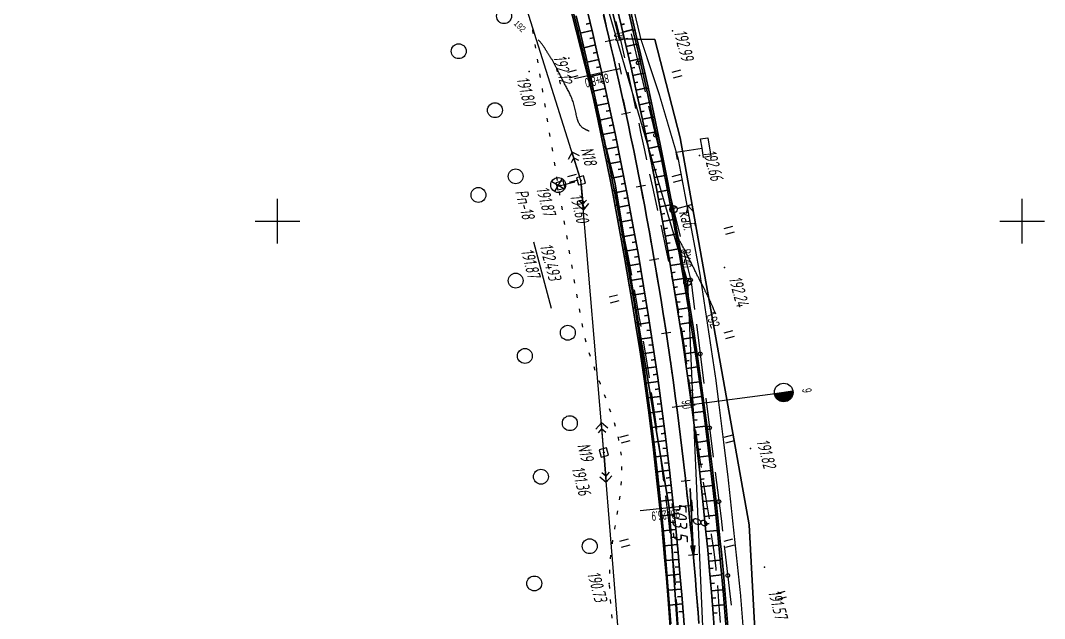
# Model space of a CAD drawing. Header units: millimetres. Extents: x -1799 to 6962, y -1020 to 4121.
# Drawn here: x 5125.4 to 5400.4, y 2371.9 to 2532.5 of the extents above; entities that cross this region are included whole.
import ezdxf

# ---------------------------------------------------------------- set-up
doc = ezdxf.new("R2010")
doc.units = ezdxf.units.MM
doc.linetypes.add('CONTI', pattern=[0])
doc.linetypes.add('STROT', pattern=[1.7, 0.5, -1.2])
for name, color, linetype, lineweight in [('10', 1, 'Continuous', 35), ('КОПИЯ_ОСЬ_13_ОТКОСЫ', 7, 'Continuous', 30), ('ОСЬ_ВЕРХ_ПОКРЫТИЯ_ГРАНИЦЫ_ПОЛОС', 7, 'Continuous', 30), ('ОСЬ_ВЕРХ_ПОКРЫТИЯ_ОСЬ', 1, 'Continuous', 30), ('Уклоны ПЧ', 5, 'Continuous', 30)]:
    doc.layers.add(name, color=color, linetype=linetype, lineweight=lineweight)
for name, color, linetype in [('_Ростелеком', 6, 'Continuous'), ('GOR_BDEFAULT', 212, 'CONTI'), ('NAD_MDEFAULT', 7, 'CONTI'), ('PI_OTDEFAULT', 172, 'CONTI'), ('PI_TTDEFAULT', 5, 'CONTI'), ('PLN_O', 7, 'CONTI'), ('SETKR', 2, 'CONTI'), ('SIT_LDEFAULT', 7, 'CONTI'), ('USLZNDEFAULT', 7, 'CONTI'), ('ZAPSKDEFAULT', 7, 'CONTI'), ('КОПИЯ_ОСЬ_ТАНГЕНСЫ', 1, 'Continuous'), ('ОСЬ_ВЕРХ_ПОКРЫТИЯ_КИЛОМЕТЫ', 1, 'Continuous'), ('ОСЬ_ВЕРХ_ПОКРЫТИЯ_ПИКЕТЫ', 1, 'Continuous'), ('ОСЬ_ВЕРХ_ПОКРЫТИЯ_РАЗБИВКА_КРИВ', 1, 'Continuous'), ('ОСЬ_ВЕРХ_ПОКРЫТИЯ_ТАНГЕНСЫ', 1, 'Continuous'), ('разметка', 7, 'Continuous')]:
    doc.layers.add(name, color=color, linetype=linetype)
doc.styles.add('eskd', font='spds.shx', dxfattribs={"width": 1.2, "oblique": 15})
doc.styles.add('SHRFT', font='TXT', dxfattribs={"width": 3.5})
doc.styles.get("Standard").update_dxf_attribs({"font": 'arial.ttf'})
doc.styles.add('STYLE1', font='romand.shx', dxfattribs={"width": 0.9})
doc.styles.add('ГОСТ', font='', dxfattribs={"oblique": 15, "height": 4})
doc.styles.get('ГОСТ').set_extended_font_data('GOST type A')
doc.linetypes.add('кабель_связи_проект.', pattern='A,10,-1,["/",STYLE1,S=3,R=0,X=0,Y=-1.5],-4.1', length=15.1)

# ---------------------------------------------------------------- blocks, each defined once
blk = doc.blocks.new('BL_333')
at = {"color": 0}
for p, q in [((0, -6), (0, 6)), ((-6, 0), (6, 0))]:
    blk.add_line(p, q, dxfattribs=at)
blk = doc.blocks.new('BL_2011')
at = {"color": 0}
for p, q in [((0, 0), (0, 2.4)), ((1.6, 0), (1.6, 2.4))]:
    blk.add_line(p, q, dxfattribs=at)
blk = doc.blocks.new('BL_2004')
at = {"color": 0}
blk.add_circle((0, 0), 2, dxfattribs=at)
blk = doc.blocks.new('BL_27')
at = {"color": 0}
for p, q in [((1, 1), (-1, 1)), ((-1, 1), (-1, -1)), ((1, -1), (1, 1)), ((-1, -1), (1, -1))]:
    blk.add_line(p, q, dxfattribs=at)
blk.add_circle((0, 0), 0.1, dxfattribs=at)
blk = doc.blocks.new('BL_4017')
at = {"color": 0}
for p, q in [((0, 1), (0, 5)), ((2, 5), (0, 4)), ((0, 4), (2, 3))]:
    blk.add_line(p, q, dxfattribs=at)
blk.add_circle((0, 0), 1, dxfattribs=at)
blk = doc.blocks.new('BL_7')
at = {"color": 0}
for p, q in [((-1.4, 1.4), (1.4, -1.4)), ((-1.4, -1.4), (1.4, 1.4))]:
    blk.add_line(p, q, dxfattribs=at)
blk.add_circle((0, 0), 2, dxfattribs=at)
blk = doc.blocks.new('BL_13')
at = {"color": 0}
for p, q in [((-2.5, 7), (-2.5, 9)), ((-2.5, 9), (2.5, 9)), ((2.5, 9), (2.5, 7)), ((0, 7), (-2.5, 7)), ((0, 0), (0, 7)), ((2.5, 7), (0, 7)), ((2, 0), (0, 0))]:
    blk.add_line(p, q, dxfattribs=at)
blk = doc.blocks.new('Стрелка')
at = {"layer": 'Уклоны ПЧ', "ltscale": 2}
for points in [[(-0.02, -0.05), (-0.02, 17.97)], [(-0.02, -0.05), (-0.58, 2.62)], [(-0.02, -0.05), (0.53, 2.62)]]:
    blk.add_lwpolyline(points, dxfattribs=at)

msp = doc.modelspace()

# ---------------------------------------------------------------- linework, layer by layer
at = {"layer": '10'}
for points in [[(5311.57, 2187.73), (5307.98, 2226.16), (5307.14, 2291.22), (5299.57, 2401.69), (5285, 2489.08), (5263.27, 2574.08), (5241.05, 2659.67), (5213.88, 2748.37), (5183.98, 2815.19), (5178.24, 2824.54), (5178.24, 2824.54), (5147.24, 2856.94), (5067.66, 2951.89), (4990.15, 3039.23), (4921.77, 3093.82), (4879.54, 3127.57), (4862.15, 3136.32), (4850.4, 3137.35)], [(5322.05, 2188.34), (5318.67, 2267.19), (5328.02, 2267.76), (5321.04, 2397.05), (5321.04, 2397.05), (5302.51, 2500.97), (5295.75, 2527.36), (5286.15, 2527.6), (5279.65, 2553.6), (5273.72, 2576.26), (5261.2, 2624.13), (5251.21, 2662.3), (5236.42, 2710.61), (5244.97, 2715.78), (5234.89, 2750.13), (5203.61, 2822.2)], [(5183.98, 2815.19), (5213.88, 2748.37), (5241.05, 2659.67), (5263.27, 2574.08), (5285, 2489.08), (5299.57, 2401.69), (5307.14, 2291.22), (5307.98, 2226.16), (5311.57, 2187.73)]]:
    msp.add_lwpolyline(points, dxfattribs=at)
at = {"layer": '_Ростелеком', "linetype": 'кабель_связи_проект.', "ltscale": 0.25, "const_width": 0.35}
msp.add_lwpolyline([(5324.18, 2191.73), (5322.74, 2230.82), (5322.22, 2267.41), (5324.02, 2305.11), (5321.8, 2339.4), (5318.72, 2378.38), (5315.38, 2409.72), (5312.09, 2436.14), (5307.87, 2464.14), (5301.99, 2495.36), (5296.88, 2512.69), (5291.97, 2527.46), (5284.64, 2558.02), (5275.92, 2589.68), (5265.33, 2626.53), (5252.77, 2668.9), (5240.66, 2713.18), (5237.02, 2735.49), (5227.85, 2760.19), (5218.85, 2781.43)], dxfattribs=at)
at = {"layer": 'GOR_BDEFAULT', "color": 212, "elevation": 192, "flags": 128}
for points in [[(5278.05, 2502.77), (5278.01, 2502.79), (5277.97, 2502.81), (5277.93, 2502.83), (5277.88, 2502.85), (5277.83, 2502.87), (5277.77, 2502.9), (5277.7, 2502.93), (5277.64, 2502.96), (5277.56, 2503), (5277.49, 2503.03), (5277.4, 2503.07), (5277.31, 2503.12), (5277.22, 2503.17), (5277.12, 2503.21), (5277.02, 2503.27), (5276.91, 2503.32), (5276.79, 2503.39), (5276.67, 2503.45), (5276.55, 2503.53), (5276.43, 2503.61), (5276.3, 2503.7), (5276.17, 2503.8), (5276.05, 2503.92), (5275.92, 2504.04), (5275.8, 2504.18), (5275.67, 2504.34), (5275.55, 2504.51), (5275.44, 2504.7), (5275.33, 2504.91), (5275.23, 2505.14), (5275.13, 2505.39), (5275.04, 2505.65), (5274.95, 2505.94), (5274.87, 2506.24), (5274.79, 2506.55), (5274.71, 2506.88), (5274.63, 2507.22), (5274.56, 2507.56), (5274.48, 2507.91), (5274.4, 2508.27), (5274.32, 2508.62), (5274.24, 2508.98), (5274.15, 2509.33), (5274.06, 2509.68), (5273.96, 2510.03), (5273.86, 2510.37), (5273.75, 2510.7), (5273.63, 2511.03), (5273.51, 2511.34), (5273.38, 2511.66), (5273.26, 2511.96), (5273.12, 2512.26), (5272.99, 2512.56), (5272.85, 2512.85), (5272.71, 2513.13), (5272.58, 2513.41), (5272.44, 2513.69), (5272.3, 2513.96), (5272.16, 2514.22), (5272.02, 2514.49), (5271.89, 2514.75), (5271.75, 2515), (5271.62, 2515.26), (5271.49, 2515.51), (5271.36, 2515.75), (5271.24, 2516), (5271.11, 2516.24), (5270.99, 2516.47), (5270.87, 2516.71), (5270.75, 2516.94), (5270.63, 2517.17), (5270.52, 2517.39), (5270.41, 2517.62), (5270.29, 2517.84), (5270.18, 2518.05), (5270.08, 2518.27), (5269.97, 2518.48), (5269.87, 2518.69), (5269.76, 2518.9), (5269.66, 2519.1), (5269.56, 2519.3), (5269.46, 2519.5), (5269.36, 2519.69), (5269.26, 2519.89), (5269.16, 2520.08), (5269.07, 2520.27), (5268.97, 2520.45), (5268.87, 2520.63), (5268.78, 2520.81), (5268.68, 2520.99), (5268.58, 2521.16), (5268.48, 2521.33), (5268.39, 2521.5), (5268.29, 2521.66), (5268.19, 2521.82), (5268.1, 2521.98), (5268, 2522.14), (5267.9, 2522.29), (5267.81, 2522.44), (5267.72, 2522.59), (5267.62, 2522.74), (5267.53, 2522.88), (5267.44, 2523.02), (5267.35, 2523.16), (5267.26, 2523.3), (5267.18, 2523.44), (5267.09, 2523.57), (5267.01, 2523.7), (5266.93, 2523.83), (5266.84, 2523.96), (5266.77, 2524.08), (5266.69, 2524.21), (5266.61, 2524.33), (5266.54, 2524.45), (5266.46, 2524.57), (5266.39, 2524.69), (5266.32, 2524.8), (5266.25, 2524.91), (5266.18, 2525.03), (5266.11, 2525.14), (5266.05, 2525.24), (5265.98, 2525.35), (5265.91, 2525.46), (5265.84, 2525.57), (5265.76, 2525.69), (5265.68, 2525.81), (5265.59, 2525.93), (5265.49, 2526.06), (5265.38, 2526.2), (5265.26, 2526.35), (5265.12, 2526.51), (5264.97, 2526.69), (5264.81, 2526.87), (5264.63, 2527.07), (5264.42, 2527.29)], [(5312.08, 2453.6), (5311.81, 2454.23), (5311.58, 2454.8), (5311.36, 2455.3), (5311.17, 2455.75), (5311, 2456.15), (5310.84, 2456.5), (5310.71, 2456.81), (5310.59, 2457.08), (5310.48, 2457.33), (5310.38, 2457.54), (5310.29, 2457.73), (5310.21, 2457.91), (5310.13, 2458.07), (5310.06, 2458.22), (5309.98, 2458.38), (5309.91, 2458.53), (5309.83, 2458.68), (5309.75, 2458.84), (5309.68, 2459), (5309.6, 2459.16), (5309.52, 2459.32), (5309.44, 2459.49), (5309.35, 2459.65), (5309.27, 2459.82), (5309.19, 2459.99), (5309.1, 2460.16), (5309.01, 2460.33), (5308.93, 2460.5), (5308.84, 2460.68), (5308.75, 2460.85), (5308.66, 2461.03), (5308.57, 2461.21), (5308.47, 2461.39), (5308.38, 2461.57), (5308.29, 2461.75), (5308.19, 2461.94), (5308.1, 2462.12), (5308, 2462.31), (5307.9, 2462.5), (5307.8, 2462.69), (5307.71, 2462.88), (5307.61, 2463.08), (5307.51, 2463.27), (5307.41, 2463.47), (5307.31, 2463.67), (5307.21, 2463.87), (5307.11, 2464.08), (5307.01, 2464.28), (5306.91, 2464.49), (5306.8, 2464.7), (5306.7, 2464.92), (5306.59, 2465.13), (5306.49, 2465.35), (5306.38, 2465.58), (5306.27, 2465.8), (5306.16, 2466.03), (5306.04, 2466.26), (5305.93, 2466.5), (5305.81, 2466.74), (5305.69, 2466.98), (5305.56, 2467.23), (5305.44, 2467.48), (5305.31, 2467.74), (5305.18, 2467.99), (5305.05, 2468.25), (5304.92, 2468.51), (5304.78, 2468.78), (5304.65, 2469.04), (5304.51, 2469.3), (5304.38, 2469.57), (5304.24, 2469.83), (5304.1, 2470.1), (5303.97, 2470.36), (5303.83, 2470.62), (5303.7, 2470.88), (5303.56, 2471.13), (5303.43, 2471.39), (5303.3, 2471.63), (5303.17, 2471.88), (5303.05, 2472.11), (5302.92, 2472.35), (5302.8, 2472.57), (5302.69, 2472.78), (5302.58, 2472.99), (5302.48, 2473.18), (5302.38, 2473.36), (5302.29, 2473.53), (5302.21, 2473.69), (5302.13, 2473.83), (5302.06, 2473.96)]]:
    msp.add_lwpolyline(points, dxfattribs=at)
at = {"layer": 'NAD_MDEFAULT', "color": 0}
msp.add_line((5263.09, 2473.02), (5267.84, 2455.27), dxfattribs=at)
at = {"layer": 'PI_TTDEFAULT', "color": 5}
for p in [(5300.43, 2529.71, 192.99), (5272.58, 2522.42, 192.12), (5262, 2518.82, 191.8), (5307.7, 2496.28, 192.66), (5275.88, 2489.55, 191.6), (5269.76, 2488.3, 191.87), (5314.39, 2466.13, 192.24), (5321.39, 2417.57, 191.82), (5282.02, 2416.48, 191.36), (5325.2, 2385.68, 191.57), (5283.43, 2381.31, 190.73)]:
    msp.add_point(p, dxfattribs=at)
at = {"layer": 'PLN_O'}
for p, q in [((5289.38, 2528.92), (5293.12, 2513.36)), ((5294.05, 2509.47), (5297.79, 2493.91)), ((5298.73, 2490.03), (5300.71, 2481.78)), ((5300.72, 2481.78), (5302.49, 2474.47)), ((5303.44, 2470.58), (5305.45, 2462.27)), ((5305.44, 2462.27), (5306.38, 2454.88)), ((5306.89, 2450.91), (5308.9, 2435.04)), ((5309.4, 2431.07), (5311.41, 2415.2)), ((5311.91, 2411.22), (5313.49, 2398.71)), ((5313.49, 2398.71), (5313.89, 2395.35)), ((5314.35, 2391.38), (5316.24, 2375.49))]:
    msp.add_line(p, q, dxfattribs=at)
for centre in [(5291.25, 2521.14), (5295.92, 2501.69), (5300.6, 2482.25), (5305.32, 2462.8), (5307.9, 2442.97), (5310.41, 2423.13), (5312.92, 2403.28), (5315.29, 2383.44)]:
    msp.add_circle(centre, 0.5, dxfattribs=at)
at = {"layer": 'SIT_LDEFAULT', "color": 7}
for p, q in [((5275.88, 2489.55), (5256.14, 2552.15)), ((5262.83, 2529.99), (5262.99, 2529)), ((5285.64, 2531.08), (5285.36, 2532.23)), ((5286.72, 2526.52), (5285.64, 2531.08)), ((5275.77, 2528.7), (5275.84, 2528.4)), ((5275.85, 2528.4), (5276.97, 2523.69)), ((5263.48, 2526.04), (5263.64, 2525.05)), ((5287.64, 2522.49), (5286.72, 2526.52)), ((5264.13, 2522.1), (5264.29, 2521.11)), ((5276.97, 2523.69), (5278.03, 2519.08)), ((5278.03, 2519.08), (5278.06, 2518.97)), ((5264.77, 2518.15), (5264.93, 2517.16)), ((5288.82, 2517.19), (5288.51, 2518.59)), ((5289.88, 2512.36), (5288.83, 2517.19)), ((5265.43, 2514.2), (5265.59, 2513.21)), ((5278.94, 2515.07), (5279.08, 2514.47)), ((5279.07, 2514.47), (5280.09, 2509.86)), ((5290.63, 2508.82), (5289.87, 2512.36)), ((5266.08, 2510.25), (5266.24, 2509.26)), ((5280.09, 2509.86), (5281.08, 2505.3)), ((5266.73, 2506.3), (5266.89, 2505.31)), ((5267.38, 2502.36), (5267.54, 2501.37)), ((5291.97, 2502.55), (5291.47, 2504.9)), ((5293.02, 2497.64), (5291.97, 2502.55)), ((5281.9, 2501.39), (5282.06, 2500.62)), ((5282.07, 2500.62), (5283.04, 2495.99)), ((5268.03, 2498.41), (5268.19, 2497.42)), ((5273.47, 2497.18), (5272.43, 2495.17)), ((5275.58, 2490.5), (5273.47, 2497.18)), ((5275.48, 2496.13), (5273.47, 2497.18)), ((5293.55, 2495.12), (5293.02, 2497.64)), ((5268.68, 2494.47), (5268.84, 2493.48)), ((5273.3, 2494.4), (5273.96, 2495.65)), ((5273.96, 2495.65), (5275.21, 2495)), ((5283.04, 2495.99), (5283.94, 2491.59)), ((5269.34, 2490.52), (5269.5, 2489.53)), ((5270.39, 2488.2), (5274.27, 2489.16)), ((5270.39, 2488.2), (5274.27, 2489.16)), ((5282.02, 2416.48), (5275.88, 2489.55)), ((5295.14, 2487.75), (5294.39, 2491.21)), ((5269.99, 2486.58), (5270.15, 2485.59)), ((5275.96, 2488.55), (5276.55, 2481.58)), ((5284.74, 2487.68), (5285, 2486.41)), ((5285, 2486.41), (5286.11, 2480.96)), ((5296.32, 2482.38), (5295.14, 2487.75)), ((5276.42, 2483.17), (5275.34, 2484.09)), ((5277.33, 2484.25), (5276.42, 2483.17)), ((5276.55, 2481.58), (5278.01, 2483.31)), ((5270.65, 2482.63), (5270.81, 2481.64)), ((5274.82, 2483.04), (5276.55, 2481.58)), ((5286.1, 2480.96), (5286.72, 2477.87)), ((5296.52, 2481.45), (5296.32, 2482.38)), ((5271.31, 2478.69), (5271.47, 2477.7)), ((5297.55, 2476.79), (5297.38, 2477.54)), ((5298.78, 2471.1), (5297.55, 2476.79)), ((5271.98, 2474.73), (5272.15, 2473.74)), ((5287.5, 2473.94), (5288.42, 2469.28)), ((5272.65, 2470.79), (5272.82, 2469.8)), ((5299.49, 2467.75), (5298.78, 2471.1)), ((5273.32, 2466.85), (5273.49, 2465.86)), ((5288.42, 2469.28), (5289.41, 2464.13)), ((5301.09, 2459.89), (5300.3, 2463.85)), ((5273.99, 2462.9), (5274.16, 2461.91)), ((5274.66, 2458.96), (5274.84, 2457.98)), ((5290.14, 2460.19), (5290.59, 2457.79)), ((5302.08, 2454.61), (5301.09, 2459.89)), ((5290.6, 2457.79), (5291.54, 2452.59)), ((5275.37, 2455.03), (5275.55, 2454.05)), ((5302.17, 2454.02), (5302.07, 2454.61)), ((5276.08, 2451.09), (5276.26, 2450.11)), ((5291.54, 2452.59), (5291.93, 2450.35)), ((5302.95, 2449.44), (5302.84, 2450.08)), ((5303.77, 2444.19), (5302.96, 2449.44)), ((5276.95, 2447.19), (5277.19, 2446.22)), ((5292.59, 2446.42), (5293.2, 2442.69)), ((5278.03, 2443.34), (5278.35, 2442.39)), ((5293.2, 2442.69), (5293.97, 2437.73)), ((5304.32, 2440.19), (5303.75, 2444.19)), ((5279.29, 2439.54), (5279.64, 2438.6)), ((5293.98, 2437.73), (5294.16, 2436.54)), ((5280.7, 2435.8), (5281.01, 2434.98)), ((5281.01, 2434.98), (5281.05, 2434.86)), ((5305.23, 2433.67), (5304.88, 2436.23)), ((5305.92, 2428.5), (5305.23, 2433.67)), ((5282.12, 2432.06), (5282.47, 2431.12)), ((5294.77, 2432.58), (5295.47, 2427.81)), ((5283.49, 2428.31), (5283.82, 2427.37)), ((5306.22, 2426.32), (5305.93, 2428.5)), ((5295.47, 2427.81), (5296.16, 2422.87)), ((5281.35, 2424.45), (5279.89, 2422.72)), ((5280.57, 2421.78), (5281.48, 2422.86)), ((5281.94, 2417.48), (5281.35, 2424.45)), ((5283.08, 2422.99), (5281.35, 2424.45)), ((5281.48, 2422.86), (5282.56, 2421.94)), ((5284.75, 2424.5), (5285.02, 2423.54)), ((5296.17, 2422.87), (5296.2, 2422.68)), ((5285.81, 2420.65), (5285.82, 2420.6)), ((5285.83, 2420.6), (5285.99, 2419.66)), ((5307.28, 2418.6), (5306.75, 2422.35)), ((5296.75, 2418.72), (5296.86, 2417.94)), ((5296.84, 2417.94), (5297.5, 2413.03)), ((5308, 2413.8), (5307.28, 2418.6)), ((5287.22, 2351.75), (5282.02, 2416.48)), ((5282.1, 2415.48), (5282.66, 2408.51)), ((5286.49, 2416.7), (5286.65, 2415.79)), ((5286.66, 2415.79), (5286.66, 2415.72)), ((5286.76, 2412.72), (5286.8, 2411.72)), ((5297.51, 2413.03), (5298.07, 2408.82)), ((5308.21, 2412.45), (5308, 2413.8)), ((5280.94, 2409.97), (5282.66, 2408.51)), ((5282.53, 2410.1), (5281.46, 2411.02)), ((5283.45, 2411.18), (5282.53, 2410.1)), ((5282.66, 2408.51), (5284.13, 2410.23)), ((5286.65, 2408.73), (5286.57, 2407.73)), ((5309.52, 2404.06), (5308.82, 2408.51)), ((5286.27, 2404.75), (5286.13, 2403.76)), ((5298.58, 2404.85), (5298.79, 2403.19)), ((5310.27, 2399.22), (5309.52, 2404.06)), ((5285.7, 2400.8), (5285.53, 2399.81)), ((5298.79, 2403.19), (5299.39, 2398.26)), ((5299.39, 2398.26), (5299.77, 2394.91)), ((5310.35, 2398.62), (5310.26, 2399.22)), ((5284.9, 2396.16), (5284.85, 2395.86)), ((5285.02, 2396.85), (5284.9, 2396.16)), ((5284.38, 2392.9), (5284.22, 2391.91)), ((5310.97, 2394.45), (5310.94, 2394.66)), ((5311.6, 2389.81), (5310.97, 2394.45)), ((5300.21, 2390.94), (5300.48, 2388.4)), ((5312.14, 2385.33), (5311.6, 2389.81)), ((5283.85, 2388.95), (5283.74, 2387.96)), ((5300.48, 2388.4), (5300.95, 2383.47)), ((5283.53, 2384.96), (5283.51, 2383.96)), ((5312.2, 2384.75), (5312.14, 2385.33)), ((5300.96, 2383.47), (5301.16, 2380.98)), ((5283.46, 2380.96), (5283.53, 2379.96)), ((5312.94, 2376.46), (5312.59, 2380.77)), ((5283.76, 2376.97), (5283.83, 2375.97)), ((5301.46, 2377), (5301.73, 2372.99)), ((5313.23, 2371.99), (5312.93, 2376.46)), ((5284.1, 2372.98), (5284.2, 2371.99)), ((5301.73, 2372.99), (5302.05, 2367.56)), ((5313.31, 2370.8), (5313.24, 2371.99))]:
    msp.add_line(p, q, dxfattribs=at)
at = {"layer": 'КОПИЯ_ОСЬ_13_ОТКОСЫ'}
for points in [[(5285.46, 2536.41), (5286.8, 2530.84), (5288.05, 2525.53), (5289.27, 2520.22), (5291.09, 2512.03), (5292.85, 2503.82), (5294.53, 2495.59), (5296.15, 2487.35), (5297.7, 2479.1), (5299.18, 2470.83), (5300.59, 2462.55), (5301.93, 2454.27), (5303.2, 2445.97), (5304.4, 2437.66), (5305.53, 2429.34), (5306.59, 2421.01), (5307.59, 2412.67), (5308.51, 2404.32), (5309.36, 2395.97), (5309.9, 2390.32), (5310.41, 2384.67), (5310.9, 2378.95), (5311.36, 2373.24), (5312.02, 2364.5)], [(5288.71, 2537.2), (5290.63, 2528.79), (5291.24, 2526.18), (5291.85, 2523.56), (5292.66, 2520.04), (5293.88, 2514.6), (5295.08, 2509.15), (5297.15, 2499.29), (5299.12, 2489.41), (5301, 2479.51), (5302.78, 2469.6), (5304.47, 2459.67), (5306.07, 2449.72), (5307.53, 2439.76), (5308.89, 2429.77), (5310.02, 2421.21), (5311.07, 2412.64), (5311.63, 2407.81), (5312.34, 2401.6), (5313, 2395.38), (5313.3, 2392.57), (5313.58, 2389.76), (5314.11, 2384.03), (5314.62, 2378.3), (5315.33, 2369.71)], [(5273.86, 2534.57), (5276.11, 2525.38), (5277.87, 2517.64), (5279.14, 2511.82), (5280.38, 2506), (5282.11, 2497.67), (5283.78, 2489.33), (5284.5, 2485.62), (5286.07, 2477.26), (5287.57, 2468.89), (5288.22, 2465.17), (5289.63, 2456.78), (5290.97, 2448.38), (5291.55, 2444.65), (5292.81, 2436.23), (5294, 2427.81), (5295.22, 2417.96), (5296.36, 2408.1), (5296.97, 2402.39), (5297.56, 2396.68), (5298.35, 2388.35), (5298.84, 2382.7), (5299.3, 2377.04), (5299.95, 2368.54)], [(5274.57, 2533.77), (5275.89, 2528.25), (5277.23, 2522.55), (5278.53, 2516.85), (5280.22, 2509.19), (5281.86, 2501.52), (5283.43, 2493.84), (5284.95, 2486.15), (5286.4, 2478.45), (5287.79, 2470.73), (5289.12, 2463), (5290.39, 2455.27), (5291.6, 2447.52), (5293.05, 2437.7), (5294.39, 2427.86), (5295.43, 2419.35), (5296.39, 2410.83), (5297.28, 2402.3), (5298.18, 2393), (5298.68, 2387.39), (5299.15, 2381.78), (5299.6, 2376.11), (5300.03, 2370.45)], [(5274.57, 2533.77), (5275.89, 2528.25), (5277.23, 2522.55), (5278.53, 2516.85), (5280.22, 2509.19), (5281.86, 2501.52), (5283.43, 2493.84), (5284.95, 2486.15), (5286.4, 2478.45), (5287.79, 2470.73), (5289.12, 2463), (5290.39, 2455.27), (5291.6, 2447.52), (5293.05, 2437.7), (5294.39, 2427.86), (5295.43, 2419.35), (5296.39, 2410.83), (5297.28, 2402.3), (5298.18, 2393), (5298.68, 2387.39), (5299.15, 2381.78), (5299.6, 2376.11), (5300.03, 2370.45)], [(5277.69, 2534.52), (5279.02, 2528.99), (5280.26, 2523.72), (5281.47, 2518.45), (5283.27, 2510.32), (5285.02, 2502.18), (5286.69, 2494.02), (5288.29, 2485.84), (5289.83, 2477.65), (5291.3, 2469.45), (5292.69, 2461.24), (5294.02, 2453.02), (5295.29, 2444.79), (5296.48, 2436.54), (5297.6, 2428.29), (5298.66, 2420.03), (5299.64, 2411.75), (5300.56, 2403.47), (5301.4, 2395.19), (5301.94, 2389.58), (5302.45, 2383.96), (5302.93, 2378.29), (5303.39, 2372.61), (5304.04, 2363.92)], [(5288.81, 2534.27), (5290.11, 2528.87), (5291.38, 2523.45), (5291.98, 2520.84), (5293.85, 2512.49), (5295.66, 2504.13), (5297.4, 2495.76), (5299.06, 2487.37), (5300.66, 2478.96), (5302.36, 2469.53), (5303.97, 2460.07), (5305.49, 2450.61), (5306.99, 2440.65), (5308.39, 2430.68), (5309.88, 2419.23), (5311.23, 2407.77), (5311.91, 2401.55), (5312.55, 2395.34), (5313.11, 2389.66), (5313.64, 2383.99), (5314.15, 2378.26), (5314.63, 2372.54), (5315.31, 2363.75)], [(5288.81, 2534.27), (5290.11, 2528.87), (5291.38, 2523.45), (5291.98, 2520.84), (5293.85, 2512.49), (5295.66, 2504.13), (5297.4, 2495.76), (5299.06, 2487.37), (5300.66, 2478.96), (5302.36, 2469.53), (5303.97, 2460.07), (5305.49, 2450.61), (5306.99, 2440.65), (5308.39, 2430.68), (5309.88, 2419.23), (5311.23, 2407.77), (5311.91, 2401.55), (5312.55, 2395.34), (5313.11, 2389.66), (5313.64, 2383.99), (5314.15, 2378.26), (5314.63, 2372.54), (5315.31, 2363.75)], [(5274.56, 2531.69), (5274.73, 2531.73)], [(5275.04, 2529.75), (5275.51, 2529.86)], [(5278.82, 2529.82), (5275.7, 2529.08)], [(5278.35, 2531.76), (5277.31, 2531.52)], [(5286.68, 2531.35), (5287.57, 2531.56)], [(5287.14, 2529.4), (5289.83, 2530.04)], [(5289.93, 2531.88), (5289.75, 2531.83)], [(5290.37, 2529.93), (5289.88, 2529.81)], [(5275.51, 2527.81), (5275.67, 2527.84)], [(5279.28, 2527.87), (5278.24, 2527.63)], [(5287.6, 2527.45), (5288.5, 2527.66)], [(5290.82, 2527.98), (5290.66, 2527.94)], [(5275.99, 2525.86), (5276.43, 2525.97)], [(5279.74, 2525.93), (5276.61, 2525.19)], [(5288.05, 2525.51), (5290.75, 2526.13)], [(5291.28, 2526.03), (5290.8, 2525.92)], [(5276.44, 2523.91), (5276.59, 2523.95)], [(5276.88, 2521.96), (5277.34, 2522.07)], [(5280.65, 2522.03), (5277.51, 2521.31)], [(5280.2, 2523.98), (5279.15, 2523.74)], [(5288.5, 2523.56), (5289.4, 2523.77)], [(5288.95, 2521.61), (5291.66, 2522.23)], [(5291.73, 2524.08), (5291.57, 2524.04)], [(5292.18, 2522.13), (5291.7, 2522.02)], [(5277.33, 2520.01), (5277.48, 2520.05)], [(5281.09, 2520.08), (5280.05, 2519.84)], [(5289.4, 2519.66), (5290.3, 2519.86)], [(5292.62, 2520.18), (5292.47, 2520.15)], [(5277.77, 2518.06), (5278.23, 2518.17)], [(5278.2, 2516.11), (5278.36, 2516.15)], [(5281.54, 2518.13), (5278.4, 2517.42)], [(5281.98, 2516.18), (5280.93, 2515.95)], [(5289.83, 2517.71), (5292.55, 2518.32)], [(5293.07, 2518.23), (5292.6, 2518.13)], [(5293.51, 2516.28), (5293.35, 2516.25)], [(5278.63, 2514.16), (5279.11, 2514.26)], [(5282.41, 2514.23), (5279.27, 2513.53)], [(5290.27, 2515.76), (5291.18, 2515.96)], [(5290.7, 2513.8), (5293.43, 2514.4)], [(5293.94, 2514.33), (5293.47, 2514.22)], [(5279.06, 2512.2), (5279.21, 2512.24)], [(5282.85, 2512.28), (5281.8, 2512.05)], [(5291.13, 2511.85), (5292.04, 2512.05)], [(5294.37, 2512.38), (5294.22, 2512.34)], [(5279.48, 2510.25), (5279.97, 2510.35)], [(5279.89, 2508.29), (5280.06, 2508.33)], [(5283.27, 2510.32), (5280.12, 2509.64)], [(5283.7, 2508.37), (5282.65, 2508.14)], [(5291.55, 2509.89), (5294.3, 2510.49)], [(5291.97, 2507.94), (5292.89, 2508.13)], [(5294.8, 2510.42), (5294.33, 2510.32)], [(5295.22, 2508.47), (5295.07, 2508.43)], [(5280.31, 2506.34), (5280.81, 2506.44)], [(5284.12, 2506.41), (5280.97, 2505.74)], [(5292.39, 2505.98), (5295.14, 2506.57)], [(5295.64, 2506.51), (5295.18, 2506.41)], [(5280.72, 2504.38), (5280.89, 2504.41)], [(5281.13, 2502.42), (5281.65, 2502.53)], [(5284.95, 2502.5), (5281.79, 2501.84)], [(5284.54, 2504.46), (5283.48, 2504.23)], [(5292.8, 2504.03), (5293.72, 2504.22)], [(5293.21, 2502.07), (5295.98, 2502.64)], [(5296.06, 2504.55), (5295.9, 2504.52)], [(5296.47, 2502.6), (5296.01, 2502.5)], [(5281.54, 2500.46), (5281.71, 2500.5)], [(5285.36, 2500.54), (5284.3, 2500.32)], [(5293.61, 2500.11), (5294.54, 2500.3)], [(5296.87, 2500.64), (5296.72, 2500.61)], [(5281.94, 2498.5), (5282.46, 2498.61)], [(5285.76, 2498.58), (5282.6, 2497.93)], [(5294.01, 2498.15), (5296.79, 2498.71)], [(5297.27, 2498.68), (5296.82, 2498.59)], [(5282.34, 2496.54), (5282.51, 2496.58)], [(5282.74, 2494.58), (5283.26, 2494.69)], [(5286.56, 2494.66), (5283.39, 2494.03)], [(5286.16, 2496.62), (5285.11, 2496.41)], [(5294.41, 2496.19), (5295.34, 2496.38)], [(5294.8, 2494.23), (5297.59, 2494.78)], [(5297.67, 2496.72), (5297.52, 2496.69)], [(5298.07, 2494.76), (5297.62, 2494.67)], [(5283.13, 2492.62), (5283.3, 2492.66)], [(5286.95, 2492.7), (5285.9, 2492.49)], [(5295.19, 2492.27), (5296.12, 2492.45)], [(5298.46, 2492.8), (5298.31, 2492.77)], [(5283.52, 2490.66), (5284.04, 2490.76)], [(5283.9, 2488.7), (5284.08, 2488.73)], [(5287.34, 2490.74), (5284.17, 2490.12)], [(5287.72, 2488.78), (5286.67, 2488.57)], [(5295.58, 2490.3), (5298.38, 2490.85)], [(5298.84, 2490.84), (5298.4, 2490.75)], [(5299.23, 2488.87), (5299.08, 2488.84)], [(5284.28, 2486.73), (5284.81, 2486.84)], [(5288.1, 2486.81), (5284.93, 2486.2)], [(5295.96, 2488.34), (5296.89, 2488.52)], [(5296.33, 2486.38), (5299.15, 2486.91)], [(5299.61, 2486.91), (5299.17, 2486.82)], [(5284.66, 2484.77), (5284.84, 2484.8)], [(5288.48, 2484.85), (5287.42, 2484.65)], [(5296.71, 2484.41), (5297.65, 2484.59)], [(5299.98, 2484.94), (5299.84, 2484.92)], [(5285.03, 2482.81), (5285.56, 2482.91)], [(5285.41, 2480.84), (5285.58, 2480.87)], [(5288.85, 2482.89), (5285.68, 2482.29)], [(5289.22, 2480.92), (5288.17, 2480.72)], [(5297.08, 2482.45), (5299.91, 2482.97)], [(5297.44, 2480.48), (5298.39, 2480.65)], [(5300.35, 2482.98), (5299.92, 2482.9)], [(5300.72, 2481.01), (5300.58, 2480.99)], [(5285.77, 2478.87), (5286.3, 2478.97)], [(5289.59, 2478.95), (5286.41, 2478.37)], [(5297.8, 2478.51), (5300.64, 2479.03)], [(5301.09, 2479.05), (5300.66, 2478.97)], [(5286.14, 2476.91), (5286.31, 2476.94)], [(5286.49, 2474.94), (5287.02, 2475.04)], [(5290.31, 2475.02), (5287.13, 2474.44)], [(5289.95, 2476.99), (5288.89, 2476.79)], [(5298.16, 2476.54), (5299.11, 2476.72)], [(5298.51, 2474.58), (5301.37, 2475.09)], [(5301.45, 2477.08), (5301.3, 2477.05)], [(5301.8, 2475.11), (5301.38, 2475.03)], [(5286.85, 2472.97), (5287.03, 2473)], [(5290.66, 2473.05), (5289.6, 2472.86)], [(5298.86, 2472.61), (5299.82, 2472.77)], [(5302.16, 2473.14), (5302.01, 2473.12)], [(5287.2, 2471), (5287.73, 2471.1)], [(5291.01, 2471.08), (5287.83, 2470.52)], [(5299.21, 2470.64), (5302.07, 2471.14)], [(5302.5, 2471.17), (5302.08, 2471.1)], [(5287.55, 2469.03), (5287.72, 2469.06)], [(5287.89, 2467.06), (5288.42, 2467.15)], [(5291.7, 2467.14), (5288.51, 2466.59)], [(5291.36, 2469.11), (5290.29, 2468.93)], [(5299.55, 2468.67), (5300.51, 2468.83)], [(5299.89, 2466.69), (5302.77, 2467.18)], [(5302.85, 2469.2), (5302.71, 2469.18)], [(5303.19, 2467.23), (5302.77, 2467.16)], [(5288.23, 2465.09), (5288.41, 2465.12)], [(5292.03, 2465.17), (5290.97, 2464.99)], [(5300.22, 2464.72), (5301.18, 2464.88)], [(5303.53, 2465.26), (5303.39, 2465.24)], [(5288.57, 2463.12), (5289.09, 2463.21)], [(5288.91, 2461.15), (5289.08, 2461.18)], [(5292.37, 2463.2), (5289.18, 2462.66)], [(5292.7, 2461.22), (5291.63, 2461.05)], [(5300.55, 2462.75), (5303.44, 2463.23)], [(5303.87, 2463.29), (5303.44, 2463.22)], [(5304.2, 2461.32), (5304.06, 2461.29)], [(5289.24, 2459.18), (5289.75, 2459.26)], [(5293.02, 2459.25), (5289.83, 2458.73)], [(5300.88, 2460.78), (5301.84, 2460.94)], [(5301.2, 2458.8), (5304.1, 2459.27)], [(5304.53, 2459.34), (5304.1, 2459.27)], [(5289.56, 2457.2), (5289.73, 2457.23)], [(5293.34, 2457.28), (5292.28, 2457.1)], [(5301.52, 2456.83), (5302.49, 2456.98)], [(5304.85, 2457.37), (5304.71, 2457.35)], [(5289.89, 2455.23), (5290.39, 2455.31)], [(5290.2, 2453.26), (5290.37, 2453.28)], [(5293.66, 2455.3), (5290.47, 2454.79)], [(5293.98, 2453.33), (5292.91, 2453.16)], [(5301.83, 2454.85), (5304.75, 2455.31)], [(5302.14, 2452.88), (5303.12, 2453.03)], [(5305.17, 2455.4), (5304.74, 2455.33)], [(5305.49, 2453.42), (5305.34, 2453.4)], [(5290.52, 2451.28), (5291.01, 2451.36)], [(5294.29, 2451.35), (5291.09, 2450.85)], [(5302.45, 2450.9), (5305.38, 2451.35)], [(5305.8, 2451.45), (5305.37, 2451.38)], [(5290.83, 2449.3), (5290.99, 2449.33)], [(5291.14, 2447.33), (5291.62, 2447.4)], [(5294.89, 2447.4), (5291.7, 2446.91)], [(5294.59, 2449.37), (5293.53, 2449.21)], [(5302.75, 2448.92), (5303.73, 2449.07)], [(5303.05, 2446.95), (5305.99, 2447.39)], [(5306.1, 2449.47), (5305.96, 2449.45)], [(5306.4, 2447.49), (5305.98, 2447.43)], [(5291.44, 2445.35), (5291.6, 2445.38)], [(5295.19, 2445.42), (5294.12, 2445.26)], [(5303.35, 2444.97), (5304.32, 2445.11)], [(5306.7, 2445.51), (5306.56, 2445.49)], [(5291.75, 2443.38), (5292.21, 2443.45)], [(5295.48, 2443.44), (5292.28, 2442.97)], [(5303.64, 2442.99), (5306.58, 2443.42)], [(5306.99, 2443.53), (5306.58, 2443.48)], [(5292.05, 2441.4), (5292.2, 2441.42)], [(5292.34, 2439.42), (5292.79, 2439.49)], [(5296.06, 2439.48), (5292.86, 2439.02)], [(5295.77, 2441.46), (5294.71, 2441.31)], [(5303.92, 2441.01), (5304.91, 2441.15)], [(5304.21, 2439.03), (5307.16, 2439.45)], [(5307.27, 2441.56), (5307.14, 2441.54)], [(5307.55, 2439.58), (5307.16, 2439.52)], [(5292.63, 2437.44), (5292.78, 2437.46)], [(5296.34, 2437.5), (5295.27, 2437.35)], [(5304.48, 2437.05), (5305.47, 2437.19)], [(5307.83, 2437.59), (5307.7, 2437.58)], [(5292.92, 2435.46), (5293.35, 2435.52)], [(5296.62, 2435.52), (5293.41, 2435.08)], [(5304.76, 2435.07), (5307.73, 2435.48)], [(5308.11, 2435.61), (5307.72, 2435.56)], [(5308.38, 2433.63), (5308.25, 2433.61)], [(5293.21, 2433.48), (5293.35, 2433.5)], [(5293.49, 2431.5), (5293.9, 2431.56)], [(5297.16, 2431.56), (5293.96, 2431.13)], [(5296.89, 2433.54), (5295.83, 2433.39)], [(5305.03, 2433.09), (5306.02, 2433.22)], [(5305.3, 2431.11), (5308.28, 2431.5)], [(5308.65, 2431.65), (5308.27, 2431.6)], [(5293.76, 2429.52), (5293.9, 2429.54)], [(5297.43, 2429.58), (5296.36, 2429.43)], [(5305.56, 2429.12), (5306.55, 2429.25)], [(5308.91, 2429.67), (5308.78, 2429.65)], [(5294.03, 2427.54), (5294.43, 2427.59)], [(5294.29, 2425.56), (5294.42, 2425.57)], [(5297.69, 2427.59), (5294.48, 2427.17)], [(5297.95, 2425.61), (5296.88, 2425.47)], [(5305.82, 2427.14), (5308.81, 2427.53)], [(5309.18, 2427.69), (5308.8, 2427.64)], [(5309.44, 2425.7), (5309.31, 2425.69)], [(5294.54, 2423.57), (5294.92, 2423.62)], [(5298.2, 2423.63), (5294.97, 2423.22)], [(5306.07, 2425.16), (5307.07, 2425.28)], [(5306.33, 2423.17), (5309.33, 2423.55)], [(5309.7, 2423.72), (5309.32, 2423.67)], [(5294.78, 2421.59), (5294.91, 2421.6)], [(5298.45, 2421.64), (5297.37, 2421.51)], [(5306.57, 2421.19), (5307.58, 2421.31)], [(5309.95, 2421.74), (5309.82, 2421.72)], [(5295.03, 2419.6), (5295.39, 2419.65)], [(5295.27, 2417.62), (5295.39, 2417.63)], [(5298.7, 2419.66), (5295.44, 2419.26)], [(5298.94, 2417.67), (5297.85, 2417.54)], [(5306.82, 2419.2), (5309.83, 2419.57)], [(5307.05, 2417.22), (5308.06, 2417.34)], [(5310.2, 2419.75), (5309.82, 2419.7)], [(5310.45, 2417.77), (5310.32, 2417.75)], [(5295.5, 2415.63), (5295.85, 2415.67)], [(5299.18, 2415.69), (5295.89, 2415.3)], [(5307.29, 2415.23), (5310.32, 2415.59)], [(5310.69, 2415.78), (5310.3, 2415.73)], [(5295.73, 2413.64), (5295.85, 2413.66)], [(5295.96, 2411.66), (5296.3, 2411.69)], [(5299.64, 2411.71), (5296.33, 2411.33)], [(5299.41, 2413.7), (5298.32, 2413.57)], [(5307.52, 2413.24), (5308.53, 2413.36)], [(5307.75, 2411.26), (5310.79, 2411.6)], [(5311.16, 2411.81), (5310.77, 2411.76)], [(5310.93, 2413.8), (5310.8, 2413.78)], [(5296.18, 2409.67), (5296.3, 2409.68)], [(5299.87, 2409.73), (5298.77, 2409.6)], [(5307.97, 2409.27), (5308.99, 2409.38)], [(5311.4, 2409.82), (5311.27, 2409.81)], [(5296.4, 2407.68), (5296.72, 2407.72)], [(5300.09, 2407.74), (5296.76, 2407.37)], [(5308.19, 2407.28), (5311.25, 2407.62)], [(5311.63, 2407.84), (5311.23, 2407.79)], [(5296.62, 2405.69), (5296.73, 2405.7)], [(5296.83, 2403.7), (5297.13, 2403.74)], [(5300.53, 2403.76), (5297.17, 2403.4)], [(5300.31, 2405.75), (5299.2, 2405.63)], [(5308.41, 2405.29), (5309.43, 2405.4)], [(5308.62, 2403.3), (5311.69, 2403.63)], [(5312.08, 2403.86), (5311.66, 2403.82)], [(5311.86, 2405.85), (5311.72, 2405.83)], [(5297.04, 2401.71), (5297.14, 2401.72)], [(5300.74, 2401.77), (5299.62, 2401.66)], [(5308.83, 2401.31), (5309.85, 2401.42)], [(5312.3, 2401.87), (5312.16, 2401.86)], [(5297.25, 2399.72), (5297.52, 2399.75)], [(5300.94, 2399.78), (5297.56, 2399.44)], [(5309.03, 2399.33), (5312.11, 2399.64)], [(5312.52, 2399.89), (5312.09, 2399.84)], [(5312.74, 2397.9), (5312.59, 2397.88)], [(5297.45, 2397.74), (5297.54, 2397.74)], [(5297.65, 2395.74), (5297.91, 2395.77)], [(5301.34, 2395.8), (5297.94, 2395.47)], [(5301.14, 2397.79), (5300.01, 2397.68)], [(5309.23, 2397.34), (5310.26, 2397.44)], [(5309.43, 2395.26), (5312.53, 2395.56)], [(5312.95, 2395.91), (5312.5, 2395.86)], [(5297.84, 2393.75), (5297.92, 2393.76)], [(5301.54, 2393.73), (5300.41, 2393.62)], [(5309.63, 2393.27), (5310.66, 2393.37)], [(5313.16, 2393.92), (5313.01, 2393.9)], [(5298.03, 2391.76), (5298.29, 2391.79)], [(5298.22, 2389.77), (5298.3, 2389.78)], [(5301.74, 2391.74), (5298.32, 2391.42)], [(5301.92, 2389.75), (5300.78, 2389.64)], [(5309.81, 2391.28), (5312.93, 2391.57)], [(5313.36, 2391.93), (5312.9, 2391.88)], [(5313.56, 2389.94), (5313.41, 2389.92)], [(5298.4, 2387.78), (5298.64, 2387.8)], [(5302.11, 2387.76), (5298.67, 2387.45)], [(5310, 2389.29), (5311.04, 2389.38)], [(5310.18, 2387.3), (5313.31, 2387.58)], [(5313.75, 2387.95), (5313.28, 2387.9)], [(5298.58, 2385.79), (5298.66, 2385.8)], [(5302.29, 2385.77), (5301.14, 2385.66)], [(5310.36, 2385.31), (5311.4, 2385.4)], [(5313.94, 2385.96), (5313.78, 2385.94)], [(5298.75, 2383.8), (5298.98, 2383.82)], [(5298.92, 2381.8), (5299, 2381.81)], [(5302.46, 2383.77), (5299.01, 2383.47)], [(5302.64, 2381.78), (5301.48, 2381.68)], [(5310.53, 2383.31), (5313.68, 2383.59)], [(5310.7, 2381.32), (5311.75, 2381.41)], [(5314.12, 2383.97), (5313.65, 2383.92)], [(5314.3, 2381.97), (5314.14, 2381.96)], [(5299.08, 2379.81), (5299.31, 2379.83)], [(5302.8, 2379.79), (5299.34, 2379.5)], [(5310.87, 2379.33), (5314.03, 2379.59)], [(5314.47, 2379.98), (5314, 2379.94)], [(5299.24, 2377.82), (5299.32, 2377.82)], [(5299.4, 2375.82), (5299.62, 2375.84)], [(5302.97, 2377.8), (5301.82, 2377.7)], [(5311.04, 2377.33), (5312.09, 2377.42)], [(5314.81, 2376), (5314.34, 2375.96)], [(5314.65, 2377.99), (5314.49, 2377.98)], [(5299.55, 2373.83), (5299.63, 2373.83)], [(5303.13, 2375.8), (5299.65, 2375.52)], [(5303.29, 2373.81), (5302.13, 2373.72)], [(5311.2, 2375.34), (5314.37, 2375.6)], [(5311.36, 2373.35), (5312.41, 2373.43)], [(5314.98, 2374), (5314.82, 2373.99)], [(5315.14, 2372.01), (5314.67, 2371.97)]]:
    msp.add_lwpolyline(points, dxfattribs=at)
at = {"layer": 'КОПИЯ_ОСЬ_ТАНГЕНСЫ'}
for p, q in [((5198.33, 2827.13), (5304.46, 2462.29)), ((5304.46, 2462.29), (5320.5, 2099.82))]:
    msp.add_line(p, q, dxfattribs=at)
msp.add_circle((5304.46, 2462.29), 1, dxfattribs=at)
at = {"layer": 'ОСЬ_ВЕРХ_ПОКРЫТИЯ_ГРАНИЦЫ_ПОЛОС'}
for points in [[(5285.46, 2536.41), (5286.8, 2530.84), (5288.05, 2525.53), (5289.27, 2520.22), (5291.09, 2512.03), (5292.85, 2503.82), (5294.53, 2495.59), (5296.15, 2487.35), (5297.7, 2479.1), (5299.18, 2470.83), (5300.59, 2462.55), (5301.93, 2454.27), (5303.2, 2445.97), (5304.4, 2437.66), (5305.53, 2429.34), (5306.59, 2421.01), (5307.59, 2412.67), (5308.51, 2404.32), (5309.36, 2395.97), (5309.9, 2390.32), (5310.41, 2384.67), (5310.9, 2378.95), (5311.36, 2373.24), (5312.02, 2364.5)], [(5277.69, 2534.52), (5279.02, 2528.99), (5280.26, 2523.72), (5281.47, 2518.45), (5283.27, 2510.32), (5285.02, 2502.18), (5286.69, 2494.02), (5288.29, 2485.84), (5289.83, 2477.65), (5291.3, 2469.45), (5292.69, 2461.24), (5294.02, 2453.02), (5295.29, 2444.79), (5296.48, 2436.54), (5297.6, 2428.29), (5298.66, 2420.03), (5299.64, 2411.75), (5300.56, 2403.47), (5301.4, 2395.19), (5301.94, 2389.58), (5302.45, 2383.96), (5302.93, 2378.29), (5303.39, 2372.61), (5304.04, 2363.92)]]:
    msp.add_lwpolyline(points, dxfattribs=at)
at = {"layer": 'ОСЬ_ВЕРХ_ПОКРЫТИЯ_КИЛОМЕТЫ'}
for p, q in [((5301.57, 2428.81), (5332.8, 2432.93)), ((5332.8, 2432.93), (5327.84, 2432.27)), ((5332.81, 2432.83), (5327.85, 2432.17)), ((5332.81, 2432.73), (5327.87, 2432.07)), ((5332.82, 2432.63), (5327.9, 2431.98)), ((5332.82, 2432.52), (5327.92, 2431.88)), ((5332.81, 2432.42), (5327.95, 2431.78)), ((5332.8, 2432.32), (5327.99, 2431.69)), ((5332.79, 2432.22), (5328.03, 2431.59)), ((5332.77, 2432.12), (5328.07, 2431.5)), ((5332.75, 2432.01), (5328.12, 2431.4)), ((5332.72, 2431.91), (5328.18, 2431.31)), ((5332.69, 2431.8), (5328.24, 2431.21)), ((5332.65, 2431.7), (5328.3, 2431.12)), ((5332.6, 2431.59), (5328.37, 2431.03)), ((5332.55, 2431.48), (5328.45, 2430.94)), ((5332.5, 2431.37), (5328.53, 2430.85)), ((5332.43, 2431.26), (5328.62, 2430.76)), ((5332.36, 2431.15), (5328.72, 2430.67)), ((5332.27, 2431.04), (5328.83, 2430.59)), ((5332.18, 2430.93), (5328.96, 2430.5)), ((5332.07, 2430.81), (5329.09, 2430.42)), ((5331.94, 2430.69), (5329.25, 2430.34)), ((5331.78, 2430.57), (5329.43, 2430.26)), ((5331.59, 2430.45), (5329.65, 2430.19)), ((5331.33, 2430.31), (5329.94, 2430.13)), ((5330.64, 2430.12), (5330.64, 2430.12))]:
    msp.add_line(p, q, dxfattribs=at)
msp.add_circle((5330.32, 2432.6), 2.5, dxfattribs=at)
at = {"layer": 'ОСЬ_ВЕРХ_ПОКРЫТИЯ_ОСЬ'}
msp.add_lwpolyline([(5281.97, 2533.83), (5282.66, 2530.94), (5283.35, 2528.05), (5284.03, 2525.15), (5284.7, 2522.25), (5285.36, 2519.35), (5285.36, 2519.35, -0.029731), (5304.72, 2402.12), (5304.72, 2402.12), (5304.93, 2400.14), (5305.22, 2397.18), (5305.52, 2394.22), (5305.8, 2391.26), (5306.07, 2388.3), (5306.34, 2385.34), (5306.6, 2382.37), (5306.85, 2379.41), (5307.1, 2376.44), (5307.33, 2373.48), (5307.56, 2370.51)], format="xyb", dxfattribs=at)
at = {"layer": 'ОСЬ_ВЕРХ_ПОКРЫТИЯ_ПИКЕТЫ'}
for p, q in [((5282.35, 2526.85), (5284.78, 2527.42)), ((5282.35, 2526.85), (5284.78, 2527.42)), ((5286.73, 2507.36), (5289.17, 2507.88)), ((5290.72, 2487.79), (5293.17, 2488.26)), ((5294.32, 2468.14), (5296.78, 2468.56)), ((5297.52, 2448.42), (5299.99, 2448.8)), ((5300.33, 2428.65), (5302.81, 2428.97)), ((5300.33, 2428.65), (5302.81, 2428.97)), ((5302.74, 2408.82), (5305.22, 2409.09)), ((5304.76, 2388.94), (5307.25, 2389.17))]:
    msp.add_line(p, q, dxfattribs=at)
at = {"layer": 'ОСЬ_ВЕРХ_ПОКРЫТИЯ_РАЗБИВКА_КРИВ'}
for p, q in [((5285.36, 2519.35), (5274.15, 2516.81)), ((5285.36, 2519.35), (5286.34, 2519.57)), ((5286.01, 2521.03), (5286.67, 2518.11)), ((5305.56, 2403.71), (5305.87, 2400.73)), ((5304.72, 2402.12), (5291.79, 2400.77)), ((5304.72, 2402.12), (5305.72, 2402.22))]:
    msp.add_line(p, q, dxfattribs=at)
at = {"layer": 'ОСЬ_ВЕРХ_ПОКРЫТИЯ_ТАНГЕНСЫ'}
for p, q in [((5198.33, 2827.13), (5304.46, 2462.29)), ((5304.46, 2462.29), (5320.49, 2099.83))]:
    msp.add_line(p, q, dxfattribs=at)
msp.add_circle((5304.46, 2462.29), 1, dxfattribs=at)
at = {"layer": 'разметка', "linetype": 'STROT', "lineweight": 30, "ltscale": 7}
msp.add_lwpolyline([(4995.74, 3050.72, -0.026709), (5023.52, 3024.82, -0.015571), (5047.6, 2998.33), (5088.18, 2952.24, -0.027485), (5157.75, 2867.12, -0.054753), (5210.33, 2771.44, -0.027745), (5244.89, 2667.07), (5254.16, 2635.2, -0.003575), (5273.71, 2566.16, -0.012405), (5285.37, 2519.34, -0.029729), (5304.72, 2402.12, -0.011745), (5309.7, 2338.36, -0.003271), (5312.42, 2282.39), (5316.25, 2195.85, 0.00256)], format="xyb", dxfattribs=at)

# ---------------------------------------------------------------- block references
at = {"layer": '_Ростелеком', "rotation": 278.6569722782696}
msp.add_blockref('BL_13', (5301.46, 2497.15), dxfattribs=at)
at = {"layer": 'SETKR', "color": 82}
for p in [(5194.35, 2478.64), (5394.35, 2478.64)]:
    msp.add_blockref('BL_333', p, dxfattribs=at)
at = {"layer": 'USLZNDEFAULT', "color": 7, "rotation": 285}
for name, p in [('BL_7', (5269.76, 2488.3)), ('BL_27', (5270.39, 2488.2)), ('BL_27', (5275.88, 2489.55)), ('BL_4017', (5300.72, 2481.78)), ('BL_27', (5282.02, 2416.48))]:
    msp.add_blockref(name, p, dxfattribs=at)
at = {"layer": 'ZAPSKDEFAULT', "color": 7, "rotation": 285}
for name, p in [('BL_2004', (5255.23, 2533.66)), ('BL_2004', (5243.06, 2524.25)), ('BL_2011', (5272.35, 2518.64)), ('BL_2011', (5300.35, 2518.64)), ('BL_2004', (5252.78, 2508.41)), ('BL_2004', (5258.35, 2490.64)), ('BL_2011', (5272.35, 2490.64)), ('BL_2011', (5300.35, 2490.64)), ('BL_2004', (5248.35, 2485.65)), ('BL_2011', (5314.35, 2476.64)), ('BL_2004', (5258.35, 2462.64)), ('BL_2011', (5283.41, 2458.24)), ('BL_2004', (5272.35, 2448.64)), ('BL_2011', (5314.35, 2448.64)), ('BL_2004', (5260.81, 2442.41)), ('BL_2004', (5272.89, 2424.35)), ('BL_2011', (5286.35, 2420.64)), ('BL_2011', (5314.35, 2420.64)), ('BL_2004', (5265.12, 2409.97)), ('BL_2004', (5278.23, 2391.31)), ('BL_2011', (5286.35, 2392.64)), ('BL_2011', (5314.35, 2392.64)), ('BL_2004', (5263.33, 2381.31)), ('BL_2011', (5328.35, 2378.64))]:
    msp.add_blockref(name, p, dxfattribs=at)
at = {"layer": 'Уклоны ПЧ', "rotation": 2.812320627652078}
msp.add_blockref('Стрелка', (5306.08, 2388.9), dxfattribs=at)

# ---------------------------------------------------------------- texts
at = {"layer": 'GOR_BDEFAULT', "color": 212, "style": 'SHRFT', "width": 0.75}
for height, rotation, p in [(1.722, 315.1203, (5257.69, 2531.52, 192)), (2.625, 292.4525, (5309.21, 2453.67, 192))]:
    msp.add_text('192', height=height, rotation=rotation, dxfattribs=at).set_placement(p)
at = {"layer": 'NAD_MDEFAULT', "color": 7, "style": 'eskd', "oblique": 10, "width": 0.8}
for s, rotation, p in [('N18', 284.7308, (5275.67, 2497.87)), (' Рп-18', 285, (5257.74, 2487.9)), ('каб.', 285, (5302.14, 2481.06)), (' 192.493', 285, (5264.36, 2473.36)), (' 191.87', 285, (5259.28, 2472)), ('N19', 285, (5274.8, 2418.39))]:
    msp.add_text(s, height=3.5, rotation=rotation, dxfattribs=at).set_placement(p)
at = {"layer": 'PI_OTDEFAULT', "color": 172, "style": 'eskd', "oblique": 10, "width": 0.8}
for s, rotation, p in [('192.99', 285, (5300.74, 2529.39)), ('192.12', 284, (5268.38, 2522.65)), ('191.80', 285, (5258.46, 2516.8)), ('192.66', 285, (5308.64, 2497.14)), ('191.87', 285, (5263.79, 2487.32)), ('191.60', 284, (5272.86, 2485.4)), ('192.24', 285, (5315.55, 2463.23)), ('191.82', 285, (5322.95, 2419.47)), ('191.36', 285, (5273.28, 2412.18)), ('190.73', 285, (5277.52, 2383.92)), ('191.57', 285, (5326.06, 2378.98))]:
    msp.add_text(s, height=3.5, rotation=rotation, dxfattribs=at).set_placement(p)
at = {"layer": 'КОПИЯ_ОСЬ_ТАНГЕНСЫ', "width": 0.6}
msp.add_text('ВУ40', height=2.5, rotation=272.533, dxfattribs=at).set_placement((5302.82, 2471.1))
at = {"layer": 'ОСЬ_ВЕРХ_ПОКРЫТИЯ_КИЛОМЕТЫ', "width": 0.6}
msp.add_text('9', height=2.5, rotation=277.51, dxfattribs=at).set_placement((5335.24, 2433.55))
at = {"layer": 'ОСЬ_ВЕРХ_ПОКРЫТИЯ_ПИКЕТЫ', "width": 0.6}
for s, rotation, p in [('89', 283.2244, (5284.68, 2528.94)), ('90', 277.51, (5302.87, 2430.37))]:
    msp.add_text(s, height=2.5, rotation=rotation, dxfattribs=at).set_placement(p)
at = {"layer": 'ОСЬ_ВЕРХ_ПОКРЫТИЯ_РАЗБИВКА_КРИВ', "width": 0.6}
for s, rotation, p in [('89+8.0', 192.782, (5283.04, 2518.31)), ('90+26.9', 185.97, (5302.29, 2401.36))]:
    msp.add_text(s, height=2.5, rotation=rotation, dxfattribs=at).set_placement(p)
at = {"layer": 'ОСЬ_ВЕРХ_ПОКРЫТИЯ_ТАНГЕНСЫ', "width": 0.6}
msp.add_text('ВУ40', height=2.5, rotation=272.5323, dxfattribs=at).set_placement((5302.82, 2471.1))
at = {"layer": 'Уклоны ПЧ', "style": 'ГОСТ', "oblique": 15}
for s, p in [('503,5', (5300.16, 2403.18)), ('8', (5305.79, 2399.4))]:
    msp.add_text(s, height=4, rotation=272.5273, dxfattribs=at).set_placement(p)

doc.saveas('drawing.dxf')
